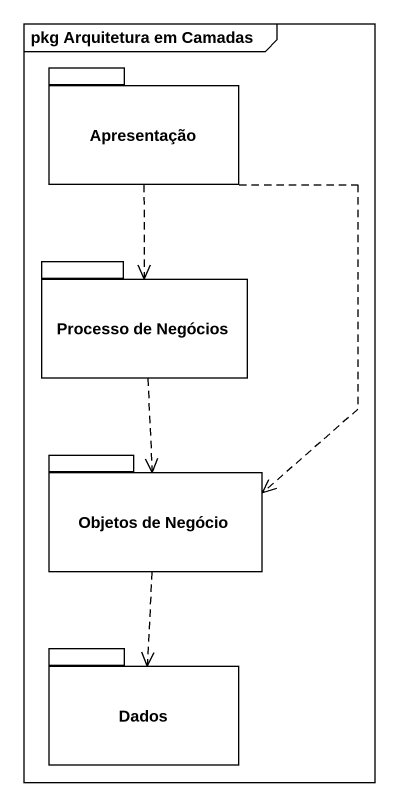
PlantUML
@startuml
mainframe pkg Arquitetura em Camadas
package Apresentação {
}
package "Processo de Negócios" as Processo_de_Negócios {
}
package "Objetos de Negócio" as Objetos_de_Negócio {
}
package Dados {
}
Apresentação ..> Processo_de_Negócios
Apresentação ..> Objetos_de_Negócio
Processo_de_Negócios ..> Objetos_de_Negócio
Objetos_de_Negócio ..> Dados
@enduml
